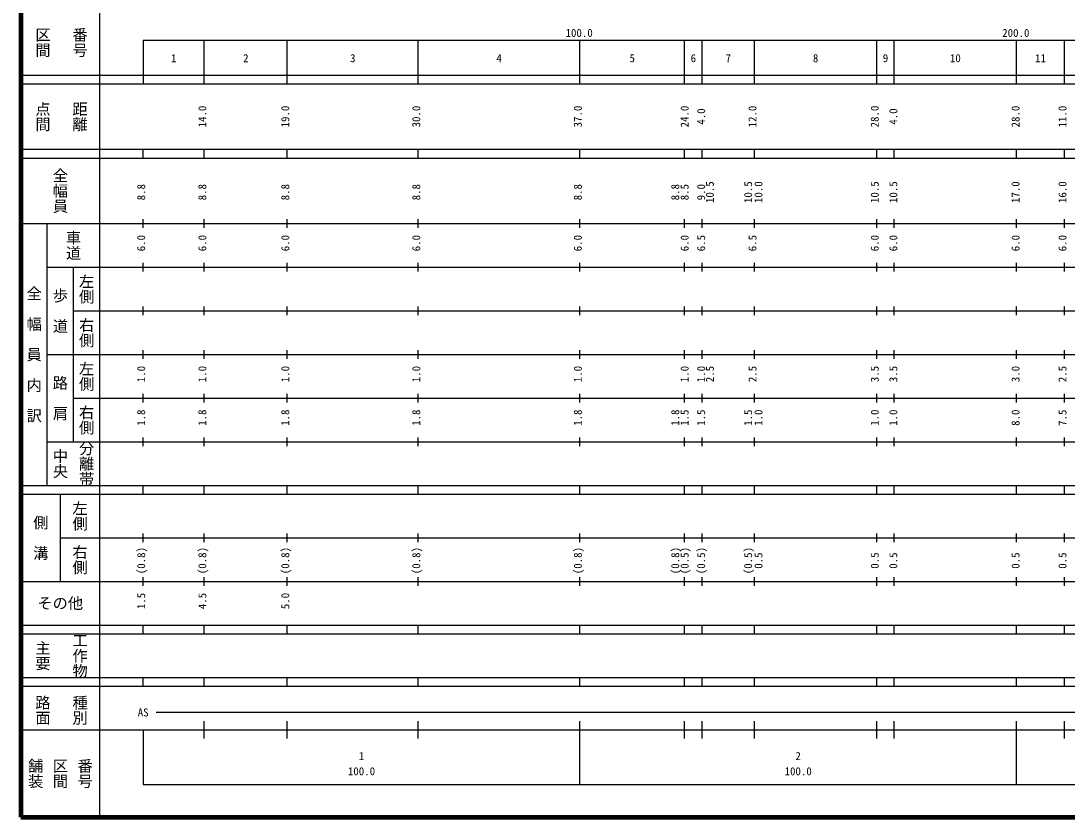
# Model space of a CAD drawing. Units: millimetres on the paper, enlarged 1000 times. Extents: x 40000 to 680000, y 20000 to 380000.
# Drawn here: x 40000 to 279587, y 20000 to 202409 of the extents above; entities that cross this region are included whole.
import ezdxf
from ezdxf.enums import TextEntityAlignment as Align

# ---------------------------------------------------------------- set-up
doc = ezdxf.new("R2010")
doc.units = ezdxf.units.MM
doc.header["$LTSCALE"] = 1000
doc.layers.add('M-TTL', color=2, linetype='Continuous', lineweight=140)
doc.layers.add('M-TTL-BAND', color=7, linetype='Continuous', lineweight=25)
doc.styles.add('@ＭＳ ゴシック', font='')
doc.styles.add('ＭＳ ゴシック', font='')
doc.styles.get('@ＭＳ ゴシック').set_extended_font_data('@MS Gothic')
doc.styles.get('ＭＳ ゴシック').set_extended_font_data('MS Gothic')

msp = doc.modelspace()

# ---------------------------------------------------------------- linework, layer by layer
at = {"layer": 'M-TTL'}
for p, q in [((40000, 380000), (40000, 20000)), ((40000, 20000), (680000, 20000))]:
    msp.add_line(p, q, dxfattribs=at)
at = {"layer": 'M-TTL-BAND'}
for p, q in [((58000, 370000), (58000, 20000)), ((68000, 198000), (579000, 198000)), ((68000, 198000), (68000, 188000)), ((82000, 188000), (82000, 198000)), ((101000, 188000), (101000, 198000)), ((131000, 188000), (131000, 198000)), ((168000, 188000), (168000, 198000)), ((192000, 188000), (192000, 198000)), ((196000, 188000), (196000, 198000)), ((208000, 188000), (208000, 198000)), ((236000, 188000), (236000, 198000)), ((240000, 188000), (240000, 198000)), ((268000, 188000), (268000, 198000)), ((279000, 188000), (279000, 198000)), ((40000, 190000), (579000, 190000)), ((40000, 188000), (579000, 188000)), ((40000, 173000), (579000, 173000)), ((68000, 171000), (68000, 173000)), ((82000, 171000), (82000, 173000)), ((101000, 171000), (101000, 173000)), ((131000, 171000), (131000, 173000)), ((168000, 171000), (168000, 173000)), ((192000, 171000), (192000, 173000)), ((196000, 171000), (196000, 173000)), ((208000, 171000), (208000, 173000)), ((236000, 171000), (236000, 173000)), ((240000, 171000), (240000, 173000)), ((268000, 171000), (268000, 173000)), ((279000, 171000), (279000, 173000)), ((40000, 171000), (579000, 171000)), ((40000, 156000), (579000, 156000)), ((46000, 96000), (46000, 156000)), ((68000, 155000), (68000, 157000)), ((82000, 155000), (82000, 157000)), ((101000, 155000), (101000, 157000)), ((131000, 155000), (131000, 157000)), ((168000, 155000), (168000, 157000)), ((192000, 155000), (192000, 157000)), ((196000, 155000), (196000, 157000)), ((208000, 155000), (208000, 157000)), ((236000, 155000), (236000, 157000)), ((240000, 155000), (240000, 157000)), ((268000, 155000), (268000, 157000)), ((279000, 155000), (279000, 157000)), ((68000, 145000), (68000, 147000)), ((82000, 145000), (82000, 147000)), ((101000, 145000), (101000, 147000)), ((131000, 145000), (131000, 147000)), ((168000, 145000), (168000, 147000)), ((192000, 145000), (192000, 147000)), ((196000, 145000), (196000, 147000)), ((208000, 145000), (208000, 147000)), ((236000, 145000), (236000, 147000)), ((240000, 145000), (240000, 147000)), ((268000, 145000), (268000, 147000)), ((279000, 145000), (279000, 147000)), ((46000, 146000), (579000, 146000)), ((52000, 146000), (52000, 106000)), ((68000, 135000), (68000, 137000)), ((82000, 135000), (82000, 137000)), ((101000, 135000), (101000, 137000)), ((131000, 135000), (131000, 137000)), ((168000, 135000), (168000, 137000)), ((192000, 135000), (192000, 137000)), ((196000, 135000), (196000, 137000)), ((208000, 135000), (208000, 137000)), ((236000, 135000), (236000, 137000)), ((240000, 135000), (240000, 137000)), ((268000, 135000), (268000, 137000)), ((279000, 135000), (279000, 137000)), ((52000, 136000), (579000, 136000)), ((68000, 125000), (68000, 127000)), ((82000, 125000), (82000, 127000)), ((101000, 125000), (101000, 127000)), ((131000, 125000), (131000, 127000)), ((168000, 125000), (168000, 127000)), ((192000, 125000), (192000, 127000)), ((196000, 125000), (196000, 127000)), ((208000, 125000), (208000, 127000)), ((236000, 125000), (236000, 127000)), ((240000, 125000), (240000, 127000)), ((268000, 125000), (268000, 127000)), ((279000, 125000), (279000, 127000)), ((46000, 126000), (579000, 126000)), ((52000, 116000), (579000, 116000)), ((68000, 115000), (68000, 117000)), ((82000, 115000), (82000, 117000)), ((101000, 115000), (101000, 117000)), ((131000, 115000), (131000, 117000)), ((168000, 115000), (168000, 117000)), ((192000, 115000), (192000, 117000)), ((196000, 115000), (196000, 117000)), ((208000, 115000), (208000, 117000)), ((236000, 115000), (236000, 117000)), ((240000, 115000), (240000, 117000)), ((268000, 115000), (268000, 117000)), ((279000, 115000), (279000, 117000)), ((46000, 106000), (579000, 106000)), ((68000, 105000), (68000, 107000)), ((82000, 105000), (82000, 107000)), ((101000, 105000), (101000, 107000)), ((131000, 105000), (131000, 107000)), ((168000, 105000), (168000, 107000)), ((192000, 105000), (192000, 107000)), ((196000, 105000), (196000, 107000)), ((208000, 105000), (208000, 107000)), ((236000, 105000), (236000, 107000)), ((240000, 105000), (240000, 107000)), ((268000, 105000), (268000, 107000)), ((279000, 105000), (279000, 107000)), ((40000, 96000), (579000, 96000)), ((68000, 94000), (68000, 96000)), ((82000, 94000), (82000, 96000)), ((101000, 94000), (101000, 96000)), ((131000, 94000), (131000, 96000)), ((168000, 94000), (168000, 96000)), ((192000, 94000), (192000, 96000)), ((196000, 94000), (196000, 96000)), ((208000, 94000), (208000, 96000)), ((236000, 94000), (236000, 96000)), ((240000, 94000), (240000, 96000)), ((268000, 94000), (268000, 96000)), ((279000, 94000), (279000, 96000)), ((40000, 94000), (579000, 94000)), ((49000, 94000), (49000, 74000)), ((49000, 84000), (579000, 84000)), ((68000, 83000), (68000, 85000)), ((82000, 83000), (82000, 85000)), ((101000, 83000), (101000, 85000)), ((131000, 83000), (131000, 85000)), ((168000, 83000), (168000, 85000)), ((192000, 83000), (192000, 85000)), ((196000, 83000), (196000, 85000)), ((208000, 83000), (208000, 85000)), ((236000, 83000), (236000, 85000)), ((240000, 83000), (240000, 85000)), ((268000, 83000), (268000, 85000)), ((279000, 83000), (279000, 85000)), ((68000, 73000), (68000, 75000)), ((82000, 73000), (82000, 75000)), ((101000, 73000), (101000, 75000)), ((131000, 73000), (131000, 75000)), ((168000, 73000), (168000, 75000)), ((192000, 73000), (192000, 75000)), ((196000, 73000), (196000, 75000)), ((208000, 73000), (208000, 75000)), ((236000, 73000), (236000, 75000)), ((240000, 73000), (240000, 75000)), ((268000, 73000), (268000, 75000)), ((279000, 73000), (279000, 75000)), ((40000, 74000), (579000, 74000)), ((40000, 64000), (579000, 64000)), ((68000, 62000), (68000, 64000)), ((82000, 62000), (82000, 64000)), ((101000, 62000), (101000, 64000)), ((131000, 62000), (131000, 64000)), ((168000, 62000), (168000, 64000)), ((192000, 62000), (192000, 64000)), ((196000, 62000), (196000, 64000)), ((208000, 62000), (208000, 64000)), ((236000, 62000), (236000, 64000)), ((240000, 62000), (240000, 64000)), ((268000, 62000), (268000, 64000)), ((279000, 62000), (279000, 64000)), ((40000, 62000), (579000, 62000)), ((40000, 52000), (579000, 52000)), ((68000, 50000), (68000, 52000)), ((82000, 50000), (82000, 52000)), ((101000, 50000), (101000, 52000)), ((131000, 50000), (131000, 52000)), ((168000, 50000), (168000, 52000)), ((192000, 50000), (192000, 52000)), ((196000, 50000), (196000, 52000)), ((208000, 50000), (208000, 52000)), ((236000, 50000), (236000, 52000)), ((240000, 50000), (240000, 52000)), ((268000, 50000), (268000, 52000)), ((279000, 50000), (279000, 52000)), ((40000, 50000), (579000, 50000)), ((71000, 44000), (565000, 44000)), ((82000, 38000), (82000, 42000)), ((101000, 38000), (101000, 42000)), ((131000, 38000), (131000, 42000)), ((168000, 27500), (168000, 42000)), ((192000, 38000), (192000, 42000)), ((196000, 38000), (196000, 42000)), ((208000, 38000), (208000, 42000)), ((236000, 38000), (236000, 42000)), ((240000, 38000), (240000, 42000)), ((268000, 27500), (268000, 42000)), ((279000, 38000), (279000, 42000)), ((40000, 40000), (579000, 40000)), ((68000, 40000), (68000, 27500)), ((68000, 27500), (579000, 27500))]:
    msp.add_line(p, q, dxfattribs=at)

# ---------------------------------------------------------------- texts
at = {"layer": 'M-TTL-BAND', "style": '@ＭＳ ゴシック'}
for s, p in [('区間', (45000, 197500)), ('番号', (53500, 197500)), ('点間', (45000, 180500)), ('距離', (53500, 180500)), ('全幅員', (49000, 163500)), ('車道', (52000, 151000)), ('左側', (55000, 141000)), ('全\u3000幅\u3000員\u3000内\u3000訳', (43000, 126000)), ('歩\u3000道', (49000, 136000)), ('右側', (55000, 131000)), ('左側', (55000, 121000)), ('路\u3000肩', (49000, 116000)), ('右側', (55000, 111000)), ('分離帯', (55000, 101000)), ('中央', (49000, 101000)), ('左側', (53500, 89000)), ('側\u3000溝', (44500, 84000)), ('右側', (53500, 79000)), ('主要', (45000, 57000)), ('工作物', (53500, 57000)), ('路面', (45000, 44500)), ('種別', (53500, 44500)), ('舗装', (43333, 30000)), ('区間', (49000, 30000)), ('番号', (54667, 30000))]:
    msp.add_text(s, height=2566, rotation=270, dxfattribs=at).set_placement(p, align=Align.MIDDLE_CENTER)
at = {"layer": 'M-TTL-BAND', "style": 'ＭＳ ゴシック'}
for s, p in [('100.0', (167844, 198195)), ('200.0', (267844, 198195)), ('1', (75000, 192405)), ('2', (91500, 192405)), ('3', (116000, 192405)), ('4', (149500, 192405)), ('5', (180000, 192405)), ('6', (194000, 192405)), ('7', (202000, 192405)), ('8', (222000, 192405)), ('9', (238000, 192405)), ('10', (254000, 192405)), ('11', (273500, 192405)), ('AS', (68000, 42500)), ('1', (118000, 32523)), ('2', (218000, 32523)), ('100.0', (118000, 29033)), ('100.0', (218000, 29033))]:
    msp.add_text(s, height=1833, dxfattribs=at).set_placement(p, align=Align.BOTTOM_CENTER)
for s, p in [('14.0', (83000, 180500)), ('19.0', (102000, 180500)), ('30.0', (132000, 180500)), ('37.0', (169000, 180500)), ('24.0', (193457, 180500)), ('4.0', (197242, 180500)), ('12.0', (209000, 180500)), ('28.0', (237000, 180500)), ('4.0', (241250, 180500)), ('28.0', (269250, 180500)), ('11.0', (280000, 180500)), ('10.5', (199243, 163174)), ('10.5', (208000, 163174)), ('10.0', (210370, 163174)), ('10.5', (237000, 163174)), ('10.5', (241250, 163174)), ('17.0', (269250, 163174)), ('16.0', (280000, 163174)), ('8.8', (69000, 163174)), ('8.8', (83000, 163174)), ('8.8', (102000, 163174)), ('8.8', (132000, 163174)), ('8.8', (169000, 163174)), ('8.8', (191305, 163174)), ('8.5', (193457, 163174)), ('9.0', (197242, 163174)), ('6.0', (69000, 151500)), ('6.0', (83000, 151500)), ('6.0', (102000, 151500)), ('6.0', (132000, 151500)), ('6.0', (169000, 151500)), ('6.0', (193457, 151500)), ('6.5', (197242, 151500)), ('6.5', (209000, 151500)), ('6.0', (237000, 151500)), ('6.0', (241250, 151500)), ('6.0', (269250, 151500)), ('6.0', (280000, 151500)), ('1.0', (69000, 121500)), ('1.0', (83000, 121500)), ('1.0', (102000, 121500)), ('1.0', (132000, 121500)), ('1.0', (169000, 121500)), ('1.0', (193457, 121500)), ('1.0', (197242, 121500)), ('2.5', (199243, 121500)), ('2.5', (209000, 121500)), ('3.5', (237000, 121500)), ('3.5', (241250, 121500)), ('3.0', (269250, 121500)), ('2.5', (280000, 121500)), ('1.8', (69000, 111500)), ('1.8', (83000, 111500)), ('1.8', (102000, 111500)), ('1.8', (132000, 111500)), ('1.8', (169000, 111500)), ('1.8', (191305, 111500)), ('1.5', (193457, 111500)), ('1.5', (197242, 111500)), ('1.5', (208000, 111500)), ('1.0', (210370, 111500)), ('1.0', (237000, 111500)), ('1.0', (241250, 111500)), ('8.0', (269250, 111500)), ('7.5', (280000, 111500)), ('(0.8)', (69000, 78764)), ('(0.8)', (83000, 78764)), ('(0.8)', (102000, 78764)), ('(0.8)', (132000, 78764)), ('(0.8)', (169000, 78764)), ('(0.8)', (191305, 78764)), ('(0.5)', (193457, 78764)), ('(0.5)', (197242, 78764)), ('(0.5)', (208000, 78764)), ('0.5', (210370, 78764)), ('0.5', (237000, 78764)), ('0.5', (241250, 78764)), ('0.5', (269250, 78764)), ('0.5', (280000, 78764)), ('1.5', (69000, 69500)), ('4.5', (83000, 69500)), ('5.0', (102000, 69500))]:
    msp.add_text(s, height=1833, rotation=90, dxfattribs=at).set_placement(p, align=Align.BOTTOM_CENTER)
msp.add_text('その他', height=2566, dxfattribs=at).set_placement((49000, 69000), align=Align.MIDDLE_CENTER)

doc.saveas('drawing.dxf')
